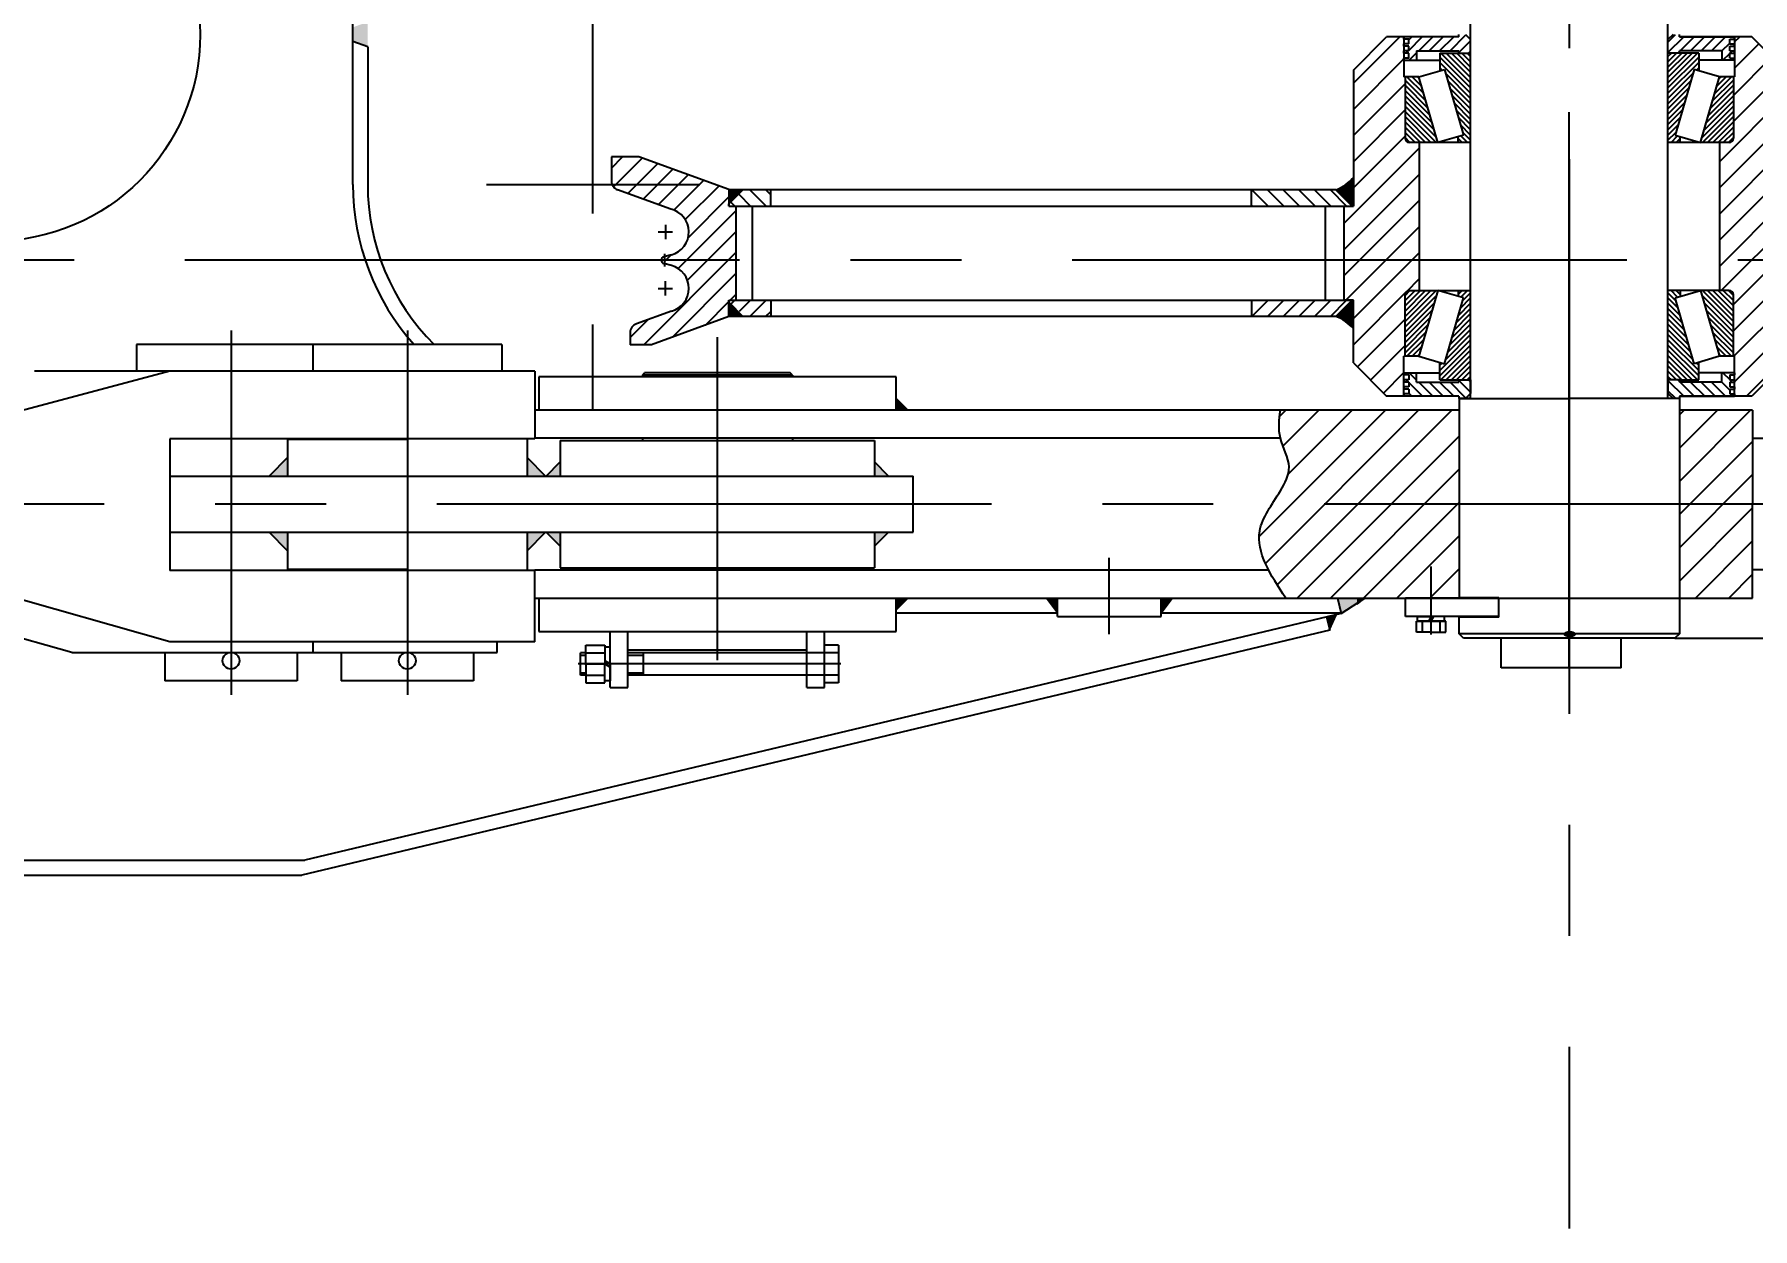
# Model space of a CAD drawing. Header units: millimetres. Extents: x -44903 to -2851, y -697 to 17820.
# Drawn here: x -25141 to -22817, y 5711 to 7325 of the extents above; entities that cross this region are included whole.
import ezdxf
from ezdxf.enums import TextEntityAlignment as Align

# ---------------------------------------------------------------- set-up
doc = ezdxf.new("R2010")
doc.units = ezdxf.units.MM
doc.header["$LTSCALE"] = 600
doc.linetypes.add('G', pattern=[2, 1.25, -0.25, 0.25, -0.25])
doc.linetypes.add('K', pattern=[2.5, 1.25, -0.25, 0.25, -0.25, 0.25, -0.25])
for name, color, linetype in [('01', 7, 'Continuous'), ('02', 1, 'Continuous'), ('05', 142, 'G'), ('07', 6, 'K'), ('08', 1, 'Continuous')]:
    doc.layers.add(name, color=color, linetype=linetype)
doc.styles.get("Standard").update_dxf_attribs({"font": 'isocp', "width": 0.707, "bigfont": 'intecad.shx'})
doc.dimstyles.new('INTE', dxfattribs={"dimscale": 60, "dimtxt": 3.5, "dimasz": 3, "dimexe": 3, "dimexo": 0, "dimgap": 1, "dimtad": 1, "dimdec": 3, "dimdsep": 46, "dimtxsty": 'Standard', "dimcen": 0, "dimclrd": 1, "dimclre": 1, "dimclrt": 3, "dimaunit": 1, "dimadec": 0, "dimazin": 0, "dimtfac": 1, "dimtdec": 3, "dimtmove": 0, "dimatfit": 0, "dimfxl": 1, "dimarcsym": 0})
pattern_1 = [(225, (-20377.1027, 11507.7194), (-0.70710678, 0.70710678), []), (135, (-20377.1027, 11507.7194), (0.70710678, 0.70710678), [])]

# ---------------------------------------------------------------- blocks, each defined once
blk = doc.blocks.new('*D92')
at = {"layer": '08', "color": 1, "lineweight": -2}
for p, q in [((-40743.2, 6807.1), (-40743.2, 11299.3)), ((-23065.2, 8334.9), (-23065.2, 11299.3)), ((-40563.2, 11119.3), (-23245.2, 11119.3))]:
    blk.add_line(p, q, dxfattribs=at)
at = {"layer": '08', "color": 1}
for points in [[(-40563.2, 11149.3), (-40563.2, 11089.3), (-40743.2, 11119.3)], [(-23245.2, 11149.3), (-23245.2, 11089.3), (-23065.2, 11119.3)]]:
    blk.add_solid(points, dxfattribs=at)
at = {"layer": 'DEFPOINTS', "color": 0}
for p in [(-23065.2, 11119.3), (-23065.2, 8334.9), (-40743.2, 6807.1)]:
    blk.add_point(p, dxfattribs=at)
at = {"layer": '08', "color": 3, "insert": (-32007.2, 11284.3), "char_height": 210, "attachment_point": 5}
blk.add_mtext('17678%%P0.5', dxfattribs=at)
blk = doc.blocks.new('*U110')
at = {"layer": '01'}
for p, q in [((-22.8, 7.5), (-22.8, 0)), ((0, 7.5), (-22.8, 7.5)), ((-22.8, 0), (0, 0)), ((0, 0), (-4.3, 7.5)), ((0, 7.5), (4.3, 0)), ((0, 7.5), (22.8, 7.5)), ((22.8, 0), (0, 0)), ((22.8, 7.5), (22.8, 0))]:
    blk.add_line(p, q, dxfattribs=at)
at = {"layer": '05'}
blk.add_line((0, 9.6), (0, -2.1), dxfattribs=at)
blk = doc.blocks.new('*U111')
at = {"layer": '01'}
for p, q in [((-25.6, 0), (-25.6, 25.4)), ((-25.6, 25.4), (0, 25.4)), ((0, 25.4), (0, 0)), ((-25.6, 15), (0, 15)), ((0, -25.4), (0, 0)), ((-25.6, 0), (-25.6, -25.4)), ((-25.6, -15), (0, -15)), ((-25.6, -25.4), (0, -25.4))]:
    blk.add_line(p, q, dxfattribs=at)
at = {"layer": '05'}
blk.add_line((-26.7, 0), (1.1, 0), dxfattribs=at)
blk = doc.blocks.new('*D130')
at = {"layer": '08', "color": 1, "lineweight": -2}
for p, q in [((-22941.2, 8207.6), (-20403.3, 8207.6)), ((-20583.3, 6688.6), (-20583.3, 8027.6)), ((-22922.2, 6508.6), (-20403.3, 6508.6))]:
    blk.add_line(p, q, dxfattribs=at)
at = {"layer": '08', "color": 1}
for points in [[(-20613.3, 8027.6), (-20553.3, 8027.6), (-20583.3, 8207.6)], [(-20613.3, 6688.6), (-20553.3, 6688.6), (-20583.3, 6508.6)]]:
    blk.add_solid(points, dxfattribs=at)
at = {"layer": 'DEFPOINTS', "color": 0}
for p in [(-22941.2, 8207.6), (-20583.3, 8207.6), (-22922.2, 6508.6)]:
    blk.add_point(p, dxfattribs=at)
at = {"layer": '08', "color": 3, "insert": (-20748.3, 7358.1), "char_height": 210, "attachment_point": 5, "rotation": 90}
blk.add_mtext('1699', dxfattribs=at)
blk = doc.blocks.new('*U121')
at = {"layer": '01'}
for p, q in [((-18.3, 6), (-18.3, 0)), ((0, 6), (-18.3, 6)), ((-18.3, 0), (0, 0)), ((0, 0), (-3.5, 6)), ((0, 6), (3.5, 0)), ((0, 6), (18.3, 6)), ((18.3, 0), (0, 0)), ((18.3, 6), (18.3, 0))]:
    blk.add_line(p, q, dxfattribs=at)
at = {"layer": '05'}
blk.add_line((0, 8.1), (0, -2.1), dxfattribs=at)

msp = doc.modelspace()

# ---------------------------------------------------------------- hatches: boundary and pattern name
at = {"layer": '01'}
h = msp.add_hatch(color=256, dxfattribs=at)
h.paths.add_polyline_path([(-24690.2222, 7341.7999), (-24710.2044, 7334.5269), (-24710.2044, 7324.969), (-24690.2222, 7324.969)])
h.paths.add_polyline_path([(-24690.2222, 7324.969), (-24710.2044, 7324.969), (-24710.2044, 7315.4111), (-24690.2222, 7308.1381)])
for points in [[(-23975.7044, 6832.969), (-23975.7044, 6816.969), (-23959.7044, 6816.969)], [(-23959.7044, 6562.969), (-23975.7044, 6562.969), (-23975.7044, 6546.969)], [(-23757.2044, 6542.969), (-23772.1178, 6562.969), (-23757.2044, 6562.969)], [(-23617.2044, 6542.969), (-23602.2911, 6562.969), (-23617.2044, 6562.969)], [(-23341.5938, 6562.969), (-23378.8415, 6562.969), (-23373.8629, 6542.0534)], [(-23352.1306, 6554.562), (-23352.1306, 6562.969), (-23342.1978, 6562.969)], [(-23380.5219, 6540.4683), (-23393.3193, 6537.4221), (-23389.3048, 6520.5566)]]:
    msp.add_hatch(color=256, dxfattribs=at).paths.add_polyline_path(points)
at = {"layer": '02', "linetype": 'Continuous'}
h = msp.add_hatch(dxfattribs=at)
h.set_pattern_fill('_USER', color=1, scale=25, angle=135, style=0, pattern_type=0)
h.set_pattern_definition([(45, (-24807.363, 5631.947), (17.67767, -17.67767), [])])
h.paths.add_polyline_path([(-22862.2044, 7019.769), (-22862.2044, 7178.869), (-22848.8044, 7178.869, 0.414213562), (-22843.2044, 7184.469), (-22843.2044, 7267.769), (-22841.7044, 7267.769), (-22841.7044, 7321.769), (-22818.2044, 7321.769), (-22773.2044, 7276.769), (-22773.2044, 7092.769), (-22760.2044, 7092.769), (-22760.2044, 7019.769)])
h.paths.add_polyline_path([(-22760.2044, 7019.769), (-22760.2044, 6965.769), (-22773.2044, 6965.769), (-22773.2044, 6880.769), (-22818.2044, 6835.769), (-22841.7044, 6835.769), (-22841.7044, 6838.969), (-22841.7044, 6889.769), (-22843.2044, 6889.769), (-22843.2044, 6973.069, 0.414213562), (-22848.8044, 6978.669), (-22862.2044, 6978.669), (-22862.2044, 7019.769)])
h.paths.add_polyline_path([(-23268.2044, 7019.769), (-23268.2044, 6978.669), (-23281.6044, 6978.669, 0.414213562), (-23287.2044, 6973.069), (-23287.2044, 6889.769), (-23288.7044, 6889.769), (-23288.7044, 6835.769), (-23312.2044, 6835.769), (-23357.2044, 6880.769), (-23357.2044, 6965.769), (-23370.2044, 6965.769), (-23370.2044, 7019.769)])
h.paths.add_polyline_path([(-23370.2044, 7019.769), (-23370.2044, 7092.769), (-23357.2044, 7092.769), (-23357.2044, 7276.769), (-23312.2044, 7321.769), (-23288.7044, 7321.769), (-23288.7044, 7318.569), (-23288.7044, 7267.769), (-23287.2044, 7267.769), (-23287.2044, 7184.469, 0.414213562), (-23281.6044, 7178.869), (-23268.2044, 7178.869), (-23268.2044, 7019.769)])
h = msp.add_hatch(dxfattribs=at)
h.set_pattern_fill('_USER', color=1, scale=10, angle=135, style=0, pattern_type=0)
h.set_pattern_definition([(45, (-25818.798, 2999.118), (7.071068, -7.071068), [])])
h.paths.add_polyline_path([(-22915.9794, 7321.769), (-22915.9794, 7324.969), (-22924.7044, 7324.969), (-22931.7044, 7317.969), (-22931.7044, 7299.569), (-22915.9794, 7299.569), (-22915.9794, 7302.769), (-22858.8294, 7302.769), (-22858.8294, 7289.969), (-22841.7044, 7289.969), (-22841.7044, 7292.969), (-22848.1044, 7292.969), (-22848.1044, 7299.369), (-22841.7044, 7299.369), (-22841.7044, 7302.569), (-22848.1044, 7302.569), (-22848.1044, 7308.969), (-22841.7044, 7308.969), (-22841.7044, 7312.169), (-22848.1044, 7312.169), (-22848.1044, 7318.569), (-22841.7044, 7318.569), (-22841.7044, 7321.769)])
h.paths.add_polyline_path([(-23214.4294, 7302.769), (-23214.4294, 7299.569), (-23198.7044, 7299.569), (-23198.7044, 7317.969), (-23205.7044, 7324.969), (-23214.4294, 7324.969), (-23214.4294, 7321.769), (-23288.7044, 7321.769), (-23288.7044, 7318.569), (-23282.3044, 7318.569), (-23282.3044, 7312.169), (-23288.7044, 7312.169), (-23288.7044, 7308.969), (-23282.3044, 7308.969), (-23282.3044, 7302.569), (-23288.7044, 7302.569), (-23288.7044, 7299.369), (-23282.3044, 7299.369), (-23282.3044, 7292.969), (-23288.7044, 7292.969), (-23288.7044, 7289.969), (-23271.5794, 7289.969), (-23271.5794, 7302.769)])
h = msp.add_hatch(dxfattribs=at)
h.set_pattern_fill('_USER', color=1, scale=5, angle=135, style=0, pattern_type=0)
h.set_pattern_definition([(135, (-20311.6105, 2046.1143), (-3.535534, -3.535534), [])])
h.paths.add_polyline_path([(-23268.4936, 7267.769), (-23287.2044, 7267.769), (-23287.2044, 7184.469, 0.414213562), (-23281.6044, 7178.869), (-23242.903, 7178.869)])
h.paths.add_polyline_path([(-23208.3725, 7188.8089), (-23215.3404, 7186.8031), (-23215.3404, 7178.869), (-23198.7044, 7178.869), (-23198.7044, 7299.569), (-23214.4294, 7299.569), (-23240.2557, 7299.569), (-23240.2557, 7275.8975), (-23233.9631, 7277.7089)])
h = msp.add_hatch(dxfattribs=at)
h.set_pattern_fill('_USER', color=1, scale=5, angle=135, style=0, pattern_type=0)
h.set_pattern_definition([(45, (-25818.7983, 2046.1143), (3.535534, -3.535534), [])])
h.paths.add_polyline_path([(-22861.9152, 7267.769), (-22843.2044, 7267.769), (-22843.2044, 7184.469, -0.414213562), (-22848.8044, 7178.869), (-22887.5058, 7178.869)])
h.paths.add_polyline_path([(-22922.0363, 7188.8089), (-22915.0685, 7186.8031), (-22915.0685, 7178.869), (-22931.7044, 7178.869), (-22931.7044, 7299.569), (-22915.9794, 7299.569), (-22890.1531, 7299.569), (-22890.1531, 7275.8975), (-22896.4457, 7277.7089)])
h = msp.add_hatch(dxfattribs=at)
h.set_pattern_fill('_USER', color=1, scale=20, angle=405, style=0, pattern_type=0)
h.set_pattern_definition([(225, (-25753.306, 12879.28), (14.142136, -14.142136), [])])
h.paths.add_polyline_path([(-21938.2044, 7019.769), (-21938.2044, 6965.769), (-21928.7044, 6965.769), (-21928.7044, 6943.5697), (-21824.0235, 6905.469), (-21795.2044, 6905.469), (-21795.2044, 6921.7633, 0.315298789), (-21803.5608, 6933.6974), (-21850.9252, 6950.9366, -0.768098938), (-21850.9849, 7012.3854), (-21841.9748, 7014.7997), (-21841.9748, 7019.769)])
h.paths.add_polyline_path([(-21928.7044, 7092.769), (-21938.2044, 7092.769), (-21938.2044, 7019.769), (-21841.9748, 7019.769), (-21841.9748, 7024.7383), (-21850.9849, 7027.1526, -0.780091631), (-21849.9998, 7088.8326), (-21778.1608, 7114.9799, 0.315298789), (-21769.8044, 7126.914), (-21769.8044, 7159.469), (-21806.7164, 7159.469), (-21928.7044, 7115.069)])
h.paths.add_polyline_path([(-24201.7044, 7092.769), (-24201.7044, 7115.069), (-24323.6924, 7159.469), (-24360.6044, 7159.469), (-24360.6044, 7126.914, 0.315298789), (-24352.2481, 7114.9799), (-24280.4091, 7088.8326, -0.780091631), (-24279.424, 7027.1526), (-24288.434, 7024.7383), (-24288.434, 7019.769), (-24192.2044, 7019.769), (-24192.2044, 7092.769)])
h.paths.add_polyline_path([(-24288.434, 7019.769), (-24288.434, 7014.7997), (-24279.424, 7012.3854, -0.768098938), (-24279.4837, 6950.9366), (-24326.8481, 6933.6974, 0.315298789), (-24335.2044, 6921.7633), (-24335.2044, 6905.469), (-24306.3853, 6905.469), (-24201.7044, 6943.5697), (-24201.7044, 6965.769), (-24192.2044, 6965.769), (-24192.2044, 7019.769)])
h = msp.add_hatch(dxfattribs=at)
h.set_pattern_fill('_USER', color=1, angle=135, style=0, double=1, pattern_type=0)
h.set_pattern_definition(pattern_1)
h.paths.add_polyline_path([(-24201.7044, 7095.769), (-24201.7044, 7114.769), (-24182.7044, 7114.769)])
h = msp.add_hatch(dxfattribs=at)
h.set_pattern_fill('_USER', color=1, scale=15, angle=405, style=0, pattern_type=0)
h.set_pattern_definition([(135, (-25818.798, 1972.138), (10.6066, 10.6066), [])])
h.paths.add_polyline_path([(-23380.6832, 7114.769), (-23358.6832, 7092.769), (-23370.2044, 7092.769), (-23494.9044, 7092.769), (-23494.9044, 7114.769)])
h.paths.add_polyline_path([(-24199.7044, 7092.769), (-24199.7044, 7095.769), (-24180.7044, 7114.769), (-24145.2044, 7114.769), (-24145.2044, 7092.769)])
at = {"layer": '02'}
h = msp.add_hatch(dxfattribs=at)
h.set_pattern_fill('_USER', color=256, angle=135, style=0, double=1, pattern_type=0)
h.set_pattern_definition(pattern_1)
h.paths.add_polyline_path([(-23380.6832, 7114.769, 0.116720183), (-23357.2044, 7131.2419), (-23357.2044, 7092.769), (-23358.6832, 7092.769)])
at = {"layer": '02', "linetype": 'Continuous'}
h = msp.add_hatch(dxfattribs=at)
h.set_pattern_fill('_USER', color=1, scale=5, angle=135, style=0, pattern_type=0)
h.set_pattern_definition([(225, (-20311.6105, 12111.4237), (-3.535534, 3.535534), [])])
h.paths.add_polyline_path([(-23268.4936, 6889.769), (-23287.2044, 6889.769), (-23287.2044, 6973.069, -0.414213562), (-23281.6044, 6978.669), (-23242.903, 6978.669)])
h.paths.add_polyline_path([(-23208.3725, 6968.7291), (-23215.3404, 6970.7349), (-23215.3404, 6978.669), (-23198.7044, 6978.669), (-23198.7044, 6857.969), (-23214.4294, 6857.969), (-23240.2557, 6857.969), (-23240.2557, 6881.6405), (-23233.9631, 6879.8291)])
h = msp.add_hatch(dxfattribs=at)
h.set_pattern_fill('_USER', color=1, scale=5, angle=135, style=0, pattern_type=0)
h.set_pattern_definition([(315, (-25818.7983, 12111.4237), (3.535534, 3.535534), [])])
h.paths.add_polyline_path([(-22861.9152, 6889.769), (-22843.2044, 6889.769), (-22843.2044, 6973.069, 0.414213562), (-22848.8044, 6978.669), (-22887.5058, 6978.669)])
h.paths.add_polyline_path([(-22922.0363, 6968.7291), (-22915.0685, 6970.7349), (-22915.0685, 6978.669), (-22931.7044, 6978.669), (-22931.7044, 6857.969), (-22915.9794, 6857.969), (-22890.1531, 6857.969), (-22890.1531, 6881.6405), (-22896.4457, 6879.8291)])
h = msp.add_hatch(dxfattribs=at)
h.set_pattern_fill('_USER', color=1, angle=135, style=0, double=1, pattern_type=0)
h.set_pattern_definition([(135, (-20377.1027, 2550.8186), (-0.70710678, -0.70710678), []), (225, (-20377.1027, 2550.8186), (0.70710678, -0.70710678), [])])
h.paths.add_polyline_path([(-24201.7044, 6962.769), (-24201.7044, 6943.769), (-24182.7044, 6943.769)])
h = msp.add_hatch(dxfattribs=at)
h.set_pattern_fill('_USER', color=1, scale=15, angle=405, style=0, pattern_type=0)
h.set_pattern_definition([(225, (-25818.798, 12086.4), (10.6066, -10.6066), [])])
h.paths.add_polyline_path([(-23380.6832, 6943.769), (-23358.6832, 6965.769), (-23370.2044, 6965.769), (-23494.9044, 6965.769), (-23494.9044, 6943.769)])
h.paths.add_polyline_path([(-24199.7044, 6965.769), (-24199.7044, 6962.769), (-24180.7044, 6943.769), (-24145.2044, 6943.769), (-24145.2044, 6965.769)])
at = {"layer": '02'}
h = msp.add_hatch(dxfattribs=at)
h.set_pattern_fill('_USER', color=256, angle=135, style=0, double=1, pattern_type=0)
h.set_pattern_definition([(135, (-20377.1027, 2550.8186), (-0.70710678, -0.70710678), []), (225, (-20377.1027, 2550.8186), (0.70710678, -0.70710678), [])])
h.paths.add_polyline_path([(-23380.6832, 6943.769, -0.116720183), (-23357.2044, 6927.2961), (-23357.2044, 6965.769), (-23358.6832, 6965.769)])
at = {"layer": '02', "linetype": 'Continuous'}
h = msp.add_hatch(dxfattribs=at)
h.set_pattern_fill('_USER', color=1, scale=10, angle=135, style=0, pattern_type=0)
h.set_pattern_definition([(315, (-25818.798, 11158.42), (7.071068, 7.071068), [])])
h.paths.add_polyline_path([(-22841.7044, 6835.769), (-22841.7044, 6838.969), (-22848.1044, 6838.969), (-22848.1044, 6845.369), (-22841.7044, 6845.369), (-22841.7044, 6848.569), (-22848.1044, 6848.569), (-22848.1044, 6854.969), (-22841.7044, 6854.969), (-22841.7044, 6858.169), (-22848.1044, 6858.169), (-22848.1044, 6864.569), (-22841.7044, 6864.569), (-22841.7044, 6867.569), (-22858.8294, 6867.569), (-22858.8294, 6854.769), (-22915.9794, 6854.769), (-22915.9794, 6857.969), (-22931.7044, 6857.969), (-22931.7044, 6839.569), (-22924.7044, 6832.569), (-22915.9794, 6832.569), (-22915.9794, 6835.769)])
h.paths.add_polyline_path([(-23271.5794, 6854.769), (-23271.5794, 6867.569), (-23288.7044, 6867.569), (-23288.7044, 6864.569), (-23282.3044, 6864.569), (-23282.3044, 6858.169), (-23288.7044, 6858.169), (-23288.7044, 6854.969), (-23282.3044, 6854.969), (-23282.3044, 6848.569), (-23288.7044, 6848.569), (-23288.7044, 6845.369), (-23282.3044, 6845.369), (-23282.3044, 6838.969), (-23288.7044, 6838.969), (-23288.7044, 6835.769), (-23214.4294, 6835.769), (-23214.4294, 6832.569), (-23205.7044, 6832.569), (-23198.7044, 6839.569), (-23198.7044, 6857.969), (-23214.4294, 6857.969), (-23214.4294, 6854.769)])
at = {"layer": '02'}
h = msp.add_hatch(dxfattribs=at)
h.set_pattern_fill('LINE', color=256, scale=10, angle=45, style=0)
h.set_pattern_definition([(45, (-44903.38, 0), (-22.45064, 22.45064), [])])
edge = h.paths.add_edge_path()
edge.add_spline(control_points=[(-23455.9189, 6816.969), (-23457.4184, 6804.1666), (-23460.5171, 6777.7089), (-23437.3635, 6742.1895), (-23452.8791, 6712.1034), (-23463.4637, 6695.8682), (-23467.1563, 6689.969)], knot_values=[138.369558878, 138.369558878, 138.369558878, 138.369558878, 176.369558878, 216.900830629, 251.216503961, 271.134982534, 271.134982534, 271.134982534, 271.134982534], degree=3, periodic=0)
edge.add_line((-23467.1563, 6689.969), (-23214.2044, 6689.969))
edge.add_line((-23214.2044, 6689.969), (-23214.2044, 6816.969))
edge.add_line((-23214.2044, 6816.969), (-23455.9189, 6816.969))
edge = h.paths.add_edge_path()
edge.add_spline(control_points=[(-23467.1563, 6689.969), (-23474.7675, 6677.8093), (-23497.6295, 6637.7364), (-23468.8356, 6593.8404), (-23448.5853, 6562.969)], knot_values=[0, 0, 0, 0, 41.05642048, 138.369558878, 138.369558878, 138.369558878, 138.369558878], degree=3, periodic=0)
edge.add_line((-23448.5853, 6562.969), (-23214.2044, 6562.969))
edge.add_line((-23214.2044, 6562.969), (-23214.2044, 6689.969))
edge.add_line((-23214.2044, 6689.969), (-23467.1563, 6689.969))
h.paths.add_polyline_path([(-22916.2044, 6562.969), (-22817.2044, 6562.969), (-22817.2044, 6689.969), (-22916.2044, 6689.969)])
h.paths.add_polyline_path([(-22916.2044, 6689.969), (-22817.2044, 6689.969), (-22817.2044, 6816.969), (-22916.2044, 6816.969)])
h = msp.add_hatch(color=256, dxfattribs=at)
h.paths.add_polyline_path([(-24429.7044, 6746.969), (-24429.7044, 6727.969), (-24448.7044, 6727.969)])
h.paths.add_polyline_path([(-24429.7044, 6651.969), (-24429.7044, 6632.969), (-24448.7044, 6651.969)])
h = msp.add_hatch(color=256, dxfattribs=at)
h.paths.add_polyline_path([(-23985.7044, 6651.969), (-24004.7044, 6632.969), (-24004.7044, 6651.969)])
h.paths.add_polyline_path([(-23985.7044, 6727.969), (-24004.7044, 6727.969), (-24004.7044, 6746.969)])
at = {"layer": '07'}
h = msp.add_hatch(color=256, dxfattribs=at)
h.paths.add_polyline_path([(-24798.5567, 6626.969), (-24823.5567, 6651.969), (-24798.5567, 6651.969)])
h.paths.add_polyline_path([(-24798.5567, 6727.969), (-24823.5567, 6727.969), (-24798.5567, 6752.969)])
h = msp.add_hatch(color=256, dxfattribs=at)
h.paths.add_polyline_path([(-24474.5567, 6626.969), (-24449.5567, 6651.969), (-24474.5567, 6651.969)])
h.paths.add_polyline_path([(-24474.5567, 6727.969), (-24449.5567, 6727.969), (-24474.5567, 6752.969)])

# ---------------------------------------------------------------- linework, layer by layer
for p, q in [((-23357.2044, 7276.769), (-23357.2044, 7092.769)), ((-24360.6044, 7159.469), (-24360.6044, 7126.914)), ((-24201.7044, 7115.069), (-24323.6924, 7159.469)), ((-24201.7044, 7115.069), (-24201.7044, 7092.769)), ((-24201.7044, 7095.769), (-24182.7044, 7114.769)), ((-24180.7044, 7114.769), (-24201.7044, 7114.769)), ((-23380.6832, 7114.769), (-24180.7044, 7114.769)), ((-24145.2044, 7092.769), (-24145.2044, 7114.769)), ((-23494.9044, 7092.769), (-23494.9044, 7114.769)), ((-23358.6832, 7092.769), (-23380.6832, 7114.769)), ((-24201.7044, 7092.769), (-24201.7044, 7095.769)), ((-24201.7044, 7092.769), (-23357.2044, 7092.769)), ((-24192.2044, 7092.769), (-24192.2044, 6965.769)), ((-24170.2044, 7092.769), (-24170.2044, 6965.769)), ((-23395.2044, 7092.769), (-23395.2044, 6965.769)), ((-23370.2044, 7092.769), (-23370.2044, 6965.769)), ((-24201.7044, 6965.769), (-23357.2044, 6965.769)), ((-24201.7044, 6965.769), (-24201.7044, 6962.769)), ((-24201.7044, 6943.5697), (-24201.7044, 6965.769)), ((-24201.7044, 6962.769), (-24182.7044, 6943.769)), ((-24145.2044, 6965.769), (-24145.2044, 6943.769)), ((-23494.9044, 6965.769), (-23494.9044, 6943.769)), ((-23358.6832, 6965.769), (-23380.6832, 6943.769)), ((-23358.7194, 6965.7327), (-23380.6832, 6943.769)), ((-23370.2044, 6965.769), (-23357.2044, 6965.769)), ((-23357.2044, 6965.769), (-23370.2044, 6965.769)), ((-23357.2044, 6880.769), (-23357.2044, 6965.769)), ((-24201.7044, 6943.5697), (-24306.3853, 6905.469)), ((-24180.7044, 6943.769), (-24201.7044, 6943.769)), ((-23380.6832, 6943.769), (-24180.7044, 6943.769)), ((-24115.7044, 6864.469), (-24115.7044, 6861.969)), ((-24798.5567, 6778.1567), (-24798.5567, 6727.969)), ((-24798.5567, 6777.969), (-24636.5567, 6777.969)), ((-24474.5567, 6778.1567), (-24474.5567, 6727.969)), ((-24429.7044, 6775.969), (-24429.7044, 6727.969)), ((-24429.7044, 6775.969), (-24004.7044, 6775.969)), ((-24115.7044, 6778.969), (-24115.7044, 6775.969)), ((-24004.7044, 6775.969), (-24004.7044, 6727.969)), ((-24798.5567, 6752.969), (-24823.5567, 6727.969)), ((-24474.5567, 6752.969), (-24449.5567, 6727.969)), ((-24448.7044, 6727.969), (-24429.7044, 6746.969)), ((-23985.7044, 6727.969), (-24004.7044, 6746.969)), ((-24957.5986, 6727.969), (-23952.509, 6727.969)), ((-23952.509, 6651.969), (-23952.509, 6727.969)), ((-24957.5986, 6651.969), (-23952.509, 6651.969)), ((-24798.5567, 6626.969), (-24823.5567, 6651.969)), ((-24798.5567, 6651.969), (-24798.5567, 6600.1567)), ((-24474.5567, 6651.969), (-24474.5567, 6600.1567)), ((-24474.5567, 6626.969), (-24449.5567, 6651.969)), ((-24448.7044, 6651.969), (-24429.7044, 6632.969)), ((-24429.7044, 6651.969), (-24429.7044, 6603.969)), ((-24004.7044, 6651.969), (-24004.7044, 6603.969)), ((-23985.7044, 6651.969), (-24004.7044, 6632.969)), ((-24798.5567, 6601.969), (-24636.5567, 6601.969)), ((-24429.7044, 6603.969), (-24004.7044, 6603.969)), ((-24115.7044, 6603.969), (-24115.7044, 6600.969)), ((-24362.2044, 6441.969), (-24362.2044, 6517.969)), ((-24338.2044, 6441.969), (-24338.2044, 6517.969)), ((-24096.2044, 6441.969), (-24096.2044, 6517.969)), ((-24096.2044, 6517.969), (-24072.2044, 6517.969)), ((-24072.2044, 6441.969), (-24072.2044, 6517.969)), ((-24362.2044, 6441.969), (-24338.2044, 6441.969)), ((-24096.2044, 6441.969), (-24072.2044, 6441.969))]:
    msp.add_line(p, q)
for centre, start, end in [((-24287.6544, 7057.869), 285, 76.8299796), ((-24287.6544, 6981.669), 284.8886876, 75)]:
    msp.add_arc(centre, 31.8, start, end)
at = {"layer": '01'}
for p, q in [((-23198.7044, 6832.569), (-23198.7044, 8118.869)), ((-22931.7044, 6832.569), (-22931.7044, 8118.869)), ((-24710.2044, 7121.969), (-24710.2044, 7527.969)), ((-23357.2044, 7276.769), (-23312.2044, 7321.769)), ((-23214.4294, 7321.769), (-23312.2044, 7321.769)), ((-23214.4294, 7321.769), (-23288.7044, 7321.769)), ((-23288.7044, 7318.569), (-23288.7044, 7321.769)), ((-23288.7044, 7321.769), (-23288.7044, 7267.769)), ((-23214.4294, 7321.769), (-23214.4294, 7324.969)), ((-23205.7044, 7324.969), (-23198.7044, 7317.969)), ((-22924.7044, 7324.969), (-22931.7044, 7317.969)), ((-22915.9794, 7321.769), (-22915.9794, 7324.969)), ((-22915.9794, 7321.769), (-22841.7044, 7321.769)), ((-22818.2044, 7321.769), (-22915.9794, 7321.769)), ((-22841.7044, 7318.569), (-22841.7044, 7321.769)), ((-22841.7044, 7321.769), (-22841.7044, 7267.769)), ((-22773.2044, 7276.769), (-22818.2044, 7321.769)), ((-24690.2222, 7308.1381), (-24710.2044, 7315.4111)), ((-23282.3044, 7318.569), (-23288.7044, 7318.569)), ((-23282.3044, 7312.169), (-23288.7044, 7312.169)), ((-23288.7044, 7308.969), (-23288.7044, 7312.169)), ((-23282.3044, 7308.969), (-23288.7044, 7308.969)), ((-23282.3044, 7302.569), (-23288.7044, 7302.569)), ((-23288.7044, 7299.369), (-23288.7044, 7302.569)), ((-23282.3044, 7299.369), (-23288.7044, 7299.369)), ((-23282.3044, 7312.169), (-23282.3044, 7318.569)), ((-23282.3044, 7302.569), (-23282.3044, 7308.969)), ((-23282.3044, 7292.969), (-23282.3044, 7299.369)), ((-23271.5794, 7302.769), (-23214.4294, 7302.769)), ((-23271.5794, 7302.769), (-23271.5794, 7289.969)), ((-23240.2557, 7299.569), (-23240.2557, 7275.8975)), ((-23240.2557, 7299.569), (-23198.7044, 7299.569)), ((-23214.4294, 7299.569), (-23214.4294, 7302.769)), ((-23198.7044, 7299.569), (-23198.7044, 7317.969)), ((-22931.7044, 7299.569), (-22931.7044, 7317.969)), ((-22890.1531, 7299.569), (-22931.7044, 7299.569)), ((-22858.8294, 7302.769), (-22915.9794, 7302.769)), ((-22915.9794, 7299.569), (-22915.9794, 7302.769)), ((-22890.1531, 7299.569), (-22890.1531, 7275.8975)), ((-22858.8294, 7302.769), (-22858.8294, 7289.969)), ((-22848.1044, 7318.569), (-22841.7044, 7318.569)), ((-22848.1044, 7312.169), (-22848.1044, 7318.569)), ((-22848.1044, 7312.169), (-22841.7044, 7312.169)), ((-22848.1044, 7308.969), (-22841.7044, 7308.969)), ((-22848.1044, 7302.569), (-22848.1044, 7308.969)), ((-22848.1044, 7302.569), (-22841.7044, 7302.569)), ((-22848.1044, 7299.369), (-22841.7044, 7299.369)), ((-22848.1044, 7292.969), (-22848.1044, 7299.369)), ((-22841.7044, 7308.969), (-22841.7044, 7312.169)), ((-22841.7044, 7299.369), (-22841.7044, 7302.569)), ((-23282.3044, 7292.969), (-23288.7044, 7292.969)), ((-23288.7044, 7289.969), (-23288.7044, 7292.969)), ((-23288.7044, 7289.969), (-23240.2557, 7289.969)), ((-23268.4936, 7267.769), (-23233.9631, 7277.7089)), ((-23233.9631, 7277.7089), (-23208.3725, 7188.8089)), ((-22896.4457, 7277.7089), (-22922.0363, 7188.8089)), ((-22861.9152, 7267.769), (-22896.4457, 7277.7089)), ((-22841.7044, 7289.969), (-22890.1531, 7289.969)), ((-22848.1044, 7292.969), (-22841.7044, 7292.969)), ((-22841.7044, 7289.969), (-22841.7044, 7292.969)), ((-23268.4936, 7267.769), (-23288.7044, 7267.769)), ((-23287.2044, 7267.769), (-23287.2044, 7184.469)), ((-23242.903, 7178.869), (-23268.4936, 7267.769)), ((-22887.5058, 7178.869), (-22861.9152, 7267.769)), ((-22841.7044, 7267.769), (-22861.9152, 7267.769)), ((-22843.2044, 7267.769), (-22843.2044, 7184.469)), ((-23208.3725, 7188.8089), (-23242.903, 7178.869)), ((-23215.3404, 7178.869), (-23215.3404, 7186.8031)), ((-22922.0363, 7188.8089), (-22887.5058, 7178.869)), ((-22915.0685, 7178.869), (-22915.0685, 7186.8031)), ((-23198.7044, 7178.869), (-23281.6044, 7178.869)), ((-22848.8044, 7178.869), (-22931.7044, 7178.869)), ((-24280.4091, 7088.8326), (-24352.2481, 7114.9799)), ((-24279.424, 7027.1526), (-24289.6764, 7024.4054)), ((-24279.424, 7012.3854), (-24289.6764, 7015.1326)), ((-23287.2044, 6889.769), (-23287.2044, 6973.069)), ((-23242.903, 6978.669), (-23268.4936, 6889.769)), ((-23208.3725, 6968.7291), (-23242.903, 6978.669)), ((-23215.3404, 6978.669), (-23215.3404, 6970.7349)), ((-22922.0363, 6968.7291), (-22887.5058, 6978.669)), ((-22915.0685, 6978.669), (-22915.0685, 6970.7349)), ((-22887.5058, 6978.669), (-22861.9152, 6889.769)), ((-22843.2044, 6889.769), (-22843.2044, 6973.069)), ((-23233.9631, 6879.8291), (-23208.3725, 6968.7291)), ((-22896.4457, 6879.8291), (-22922.0363, 6968.7291)), ((-23357.2044, 6880.769), (-23312.2044, 6835.769)), ((-23268.4936, 6889.769), (-23288.7044, 6889.769)), ((-23288.7044, 6835.769), (-23288.7044, 6889.769)), ((-23268.4936, 6889.769), (-23233.9631, 6879.8291)), ((-23240.2557, 6857.969), (-23240.2557, 6881.6405)), ((-22861.9152, 6889.769), (-22896.4457, 6879.8291)), ((-22890.1531, 6857.969), (-22890.1531, 6881.6405)), ((-22841.7044, 6889.769), (-22861.9152, 6889.769)), ((-22841.7044, 6835.769), (-22841.7044, 6889.769)), ((-22773.2044, 6880.769), (-22818.2044, 6835.769)), ((-23975.7044, 6861.969), (-24458.7044, 6861.969)), ((-24458.7044, 6861.969), (-24458.7044, 6816.969)), ((-24318.7044, 6864.469), (-24315.7044, 6867.469)), ((-24115.7044, 6864.469), (-24318.7044, 6864.469)), ((-24118.7044, 6867.469), (-24315.7044, 6867.469)), ((-24115.7044, 6864.469), (-24118.7044, 6867.469)), ((-23975.7044, 6816.969), (-23975.7044, 6861.969)), ((-23288.7044, 6867.569), (-23240.2557, 6867.569)), ((-23288.7044, 6867.569), (-23288.7044, 6864.569)), ((-23282.3044, 6864.569), (-23288.7044, 6864.569)), ((-23288.7044, 6858.169), (-23288.7044, 6854.969)), ((-23282.3044, 6858.169), (-23288.7044, 6858.169)), ((-23282.3044, 6864.569), (-23282.3044, 6858.169)), ((-23271.5794, 6854.769), (-23271.5794, 6867.569)), ((-23240.2557, 6857.969), (-23198.7044, 6857.969)), ((-23214.4294, 6857.969), (-23214.4294, 6854.769)), ((-23198.7044, 6857.969), (-23198.7044, 6839.569)), ((-22931.7044, 6857.969), (-22931.7044, 6839.569)), ((-22915.9794, 6857.969), (-22931.7044, 6857.969)), ((-22915.9794, 6857.969), (-22890.1531, 6857.969)), ((-22915.9794, 6857.969), (-22915.9794, 6854.769)), ((-22841.7044, 6867.569), (-22890.1531, 6867.569)), ((-22858.8294, 6854.769), (-22858.8294, 6867.569)), ((-22848.1044, 6864.569), (-22841.7044, 6864.569)), ((-22848.1044, 6864.569), (-22848.1044, 6858.169)), ((-22848.1044, 6858.169), (-22841.7044, 6858.169)), ((-22841.7044, 6867.569), (-22841.7044, 6864.569)), ((-22841.7044, 6858.169), (-22841.7044, 6854.969)), ((-23959.7044, 6816.969), (-23975.7044, 6832.969)), ((-23214.4294, 6835.769), (-23312.2044, 6835.769)), ((-23282.3044, 6854.969), (-23288.7044, 6854.969)), ((-23288.7044, 6848.569), (-23288.7044, 6845.369)), ((-23282.3044, 6848.569), (-23288.7044, 6848.569)), ((-23282.3044, 6845.369), (-23288.7044, 6845.369)), ((-23288.7044, 6838.969), (-23288.7044, 6835.769)), ((-23282.3044, 6838.969), (-23288.7044, 6838.969)), ((-23214.4294, 6835.769), (-23288.7044, 6835.769)), ((-23282.3044, 6854.969), (-23282.3044, 6848.569)), ((-23282.3044, 6845.369), (-23282.3044, 6838.969)), ((-23271.5794, 6854.769), (-23214.4294, 6854.769)), ((-23214.4294, 6835.769), (-23214.4294, 6832.569)), ((-23214.4294, 6832.569), (-23198.7044, 6832.569)), ((-23214.2044, 6832.569), (-23214.2044, 6562.969)), ((-23214.2044, 6832.569), (-23065.2044, 6832.569)), ((-23198.7044, 6832.569), (-23214.2044, 6832.569)), ((-23205.7044, 6832.569), (-23198.7044, 6839.569)), ((-22916.2044, 6832.569), (-23065.2044, 6832.569)), ((-22924.7044, 6832.569), (-22931.7044, 6839.569)), ((-22916.2044, 6832.569), (-22931.7044, 6832.569)), ((-22915.9794, 6832.569), (-22931.7044, 6832.569)), ((-22916.2044, 6832.569), (-22916.2044, 6514.569)), ((-22858.8294, 6854.769), (-22915.9794, 6854.769)), ((-22915.9794, 6835.769), (-22841.7044, 6835.769)), ((-22818.2044, 6835.769), (-22915.9794, 6835.769)), ((-22915.9794, 6835.769), (-22915.9794, 6832.569)), ((-22848.1044, 6854.969), (-22841.7044, 6854.969)), ((-22848.1044, 6854.969), (-22848.1044, 6848.569)), ((-22848.1044, 6848.569), (-22841.7044, 6848.569)), ((-22848.1044, 6845.369), (-22841.7044, 6845.369)), ((-22848.1044, 6845.369), (-22848.1044, 6838.969)), ((-22848.1044, 6838.969), (-22841.7044, 6838.969)), ((-22841.7044, 6848.569), (-22841.7044, 6845.369)), ((-22841.7044, 6838.969), (-22841.7044, 6835.769)), ((-23214.2044, 6816.969), (-24463.9963, 6816.969)), ((-23065.2044, 6816.969), (-23065.2044, 6562.969)), ((-22817.2044, 6816.969), (-22916.2044, 6816.969)), ((-22817.2044, 6816.969), (-22817.2044, 6689.969)), ((-23455.9189, 6778.969), (-24463.9963, 6778.969)), ((-22817.2044, 6562.969), (-22817.2044, 6689.969)), ((-24458.7044, 6562.969), (-24458.7044, 6517.969)), ((-23959.7044, 6562.969), (-23975.7044, 6546.969)), ((-23975.7044, 6517.969), (-23975.7044, 6562.969)), ((-23757.2044, 6542.969), (-23772.1178, 6562.969)), ((-23757.2044, 6537.969), (-23757.2044, 6562.969)), ((-23617.2044, 6537.969), (-23617.2044, 6562.969)), ((-23617.2044, 6542.969), (-23602.2911, 6562.969)), ((-23373.8629, 6542.0534), (-23341.5938, 6562.969)), ((-23352.1306, 6554.562), (-23342.1978, 6562.969)), ((-23160.5044, 6562.969), (-23286.8459, 6562.969)), ((-23160.5044, 6563.169), (-23214.2044, 6563.169)), ((-23757.2044, 6537.969), (-23617.2044, 6537.969)), ((-23389.3048, 6520.5566), (-23380.5219, 6540.4683)), ((-23160.5044, 6537.969), (-23286.8459, 6537.969)), ((-23271.8031, 6531.969), (-23252.0281, 6531.969)), ((-23271.8031, 6516.969), (-23271.8031, 6531.969)), ((-23264.0281, 6531.969), (-23264.0281, 6516.969)), ((-23232.2531, 6531.969), (-23252.0281, 6531.969)), ((-23240.0281, 6531.969), (-23240.0281, 6516.969)), ((-23232.2531, 6516.969), (-23232.2531, 6531.969)), ((-23160.5044, 6536.969), (-23214.2044, 6536.969)), ((-23389.0355, 6519.425), (-24779.4305, 6188.469)), ((-24338.2044, 6492.969), (-24338.2044, 6517.969)), ((-24096.2044, 6492.969), (-24096.2044, 6517.969)), ((-23252.0281, 6516.969), (-23271.8031, 6516.969)), ((-23252.0281, 6516.969), (-23232.2531, 6516.969)), ((-22916.2044, 6514.569), (-23214.2044, 6514.569)), ((-23208.2044, 6508.569), (-23214.2044, 6514.569)), ((-22922.2044, 6508.569), (-23208.2044, 6508.569)), ((-22916.2044, 6514.569), (-22922.2044, 6508.569)), ((-25090.2129, 6489.202), (-24515.2713, 6489.202)), ((-24764.3949, 6503.6202), (-24764.3949, 6489.202)), ((-24515.2713, 6489.202), (-24515.2713, 6503.6202)), ((-24402.2044, 6458.969), (-24402.2044, 6488.969)), ((-24395.3044, 6488.969), (-24402.2044, 6488.969)), ((-24053.5044, 6488.969), (-24338.2044, 6488.969)), ((-24317.2044, 6458.969), (-24317.2044, 6488.969)), ((-24072.2044, 6448.544), (-24072.2044, 6499.394)), ((-24053.5044, 6499.394), (-24072.2044, 6499.394)), ((-24053.5044, 6499.394), (-24053.5044, 6448.544)), ((-24395.3044, 6458.969), (-24402.2044, 6458.969)), ((-24053.5044, 6458.969), (-24338.2044, 6458.969)), ((-24053.5044, 6448.544), (-24072.2044, 6448.544))]:
    msp.add_line(p, q, dxfattribs=at)
at = {"layer": '01', "color": 7, "linetype": 'Continuous'}
for p, q in [((-24690.2222, 7308.1381), (-24690.2222, 7121.969)), ((-24323.6924, 7159.469), (-24360.6044, 7159.469)), ((-23268.2044, 7178.869), (-23268.2044, 6978.669)), ((-22862.2044, 7178.869), (-22862.2044, 6978.669)), ((-23281.6044, 6978.669), (-23198.7044, 6978.669)), ((-22848.8044, 6978.669), (-22931.7044, 6978.669)), ((-24279.4837, 6950.9366), (-24326.8481, 6933.6974)), ((-24508.6607, 6905.6208), (-25002.9442, 6905.6208)), ((-25002.9442, 6905.6208), (-25002.9442, 6869.6875)), ((-24764.4527, 6905.6208), (-24764.4527, 6869.6875)), ((-24508.6607, 6905.6208), (-24508.6607, 6869.6875)), ((-24335.2044, 6921.7633), (-24335.2044, 6905.469)), ((-24306.3853, 6905.469), (-24335.2044, 6905.469)), ((-24957.5986, 6869.6875), (-25380.4974, 6757.4186)), ((-24463.9963, 6869.6875), (-25140.9835, 6869.6875)), ((-24463.9963, 6869.6875), (-24463.9963, 6778.1567)), ((-24318.7044, 6864.469), (-24318.7044, 6861.969)), ((-24463.9963, 6778.1567), (-24957.5986, 6778.1567)), ((-24957.5986, 6778.1567), (-24957.5986, 6600.1567)), ((-24318.7044, 6778.969), (-24318.7044, 6775.969)), ((-22817.2044, 6778.969), (-22798.2044, 6778.969)), ((-25090.2129, 6489.202), (-25563.8822, 6623.7186)), ((-24957.5986, 6503.6202), (-25380.4974, 6623.7186)), ((-24463.9963, 6600.1567), (-24957.5986, 6600.1567)), ((-24463.9963, 6600.969), (-23471.815, 6600.969)), ((-24463.9963, 6503.6202), (-24463.9963, 6600.969)), ((-24318.7044, 6603.969), (-24318.7044, 6600.969)), ((-22798.2044, 6600.969), (-22817.2044, 6600.969)), ((-24463.9963, 6562.969), (-22817.2044, 6562.969)), ((-23378.8415, 6562.969), (-23373.8629, 6542.0534)), ((-23286.8459, 6537.969), (-23286.8459, 6562.969)), ((-23160.5044, 6536.969), (-23160.5044, 6563.169)), ((-23373.8629, 6542.0534), (-24775.2938, 6208.469)), ((-23975.7044, 6542.969), (-23757.2044, 6542.969)), ((-23617.2044, 6542.969), (-23372.4502, 6542.969)), ((-23393.3193, 6537.4221), (-23389.0355, 6519.425)), ((-23214.2044, 6514.569), (-23214.2044, 6537.969)), ((-24458.7044, 6517.969), (-23975.7044, 6517.969)), ((-23157.3724, 6468.569), (-23157.3724, 6508.569)), ((-22995.2044, 6468.569), (-22995.2044, 6508.569)), ((-24964.5482, 6489.202), (-24964.5482, 6450.9033)), ((-24463.9963, 6503.6202), (-24957.5986, 6503.6202)), ((-24785.5482, 6489.202), (-24785.5482, 6450.9033)), ((-24726.0567, 6489.202), (-24726.0567, 6450.9033)), ((-24547.0567, 6489.202), (-24547.0567, 6450.9033)), ((-24338.2044, 6492.969), (-24096.2044, 6492.969)), ((-22995.2044, 6468.569), (-23157.3724, 6468.569)), ((-24785.5482, 6450.9033), (-24964.5482, 6450.9033)), ((-24547.0567, 6450.9033), (-24726.0567, 6450.9033)), ((-33453.7044, 6208.469), (-24775.2938, 6208.469)), ((-33733.2044, 6188.469), (-24779.4305, 6188.469))]:
    msp.add_line(p, q, dxfattribs=at)
for centre, radius in [((-25196.2044, 7324.969), 279.5), ((-24875.0482, 6478.3361), 11.3491), ((-24636.5567, 6478.3361), 11.3491)]:
    msp.add_circle(centre, radius, dxfattribs=at)
at = {"layer": '01'}
for centre, radius, start, end in [((-23281.6044, 7184.469), 5.6, 180, 270), ((-22848.8044, 7184.469), 5.6, 270, 0), ((-24386.2044, 7121.969), 324, 180, 221.8929686), ((-24385.2222, 7121.969), 305, 180, 225.181095), ((-24347.9044, 7126.914), 12.7, 180, 250), ((-24288.434, 7019.769), 4.8, 105, 255), ((-23281.6044, 6973.069), 5.6, 90, 180), ((-22848.8044, 6973.069), 5.6, 0, 90)]:
    msp.add_arc(centre, radius, start, end, dxfattribs=at)
at = {"layer": '01', "color": 7, "linetype": 'Continuous'}
for centre, radius, start, end in [((-23403.7461, 7172.6089), 62.2684, 291.7389719, 318.3687723), ((-24322.5044, 6921.7633), 12.7, 110, 180), ((-23403.7461, 6885.9291), 62.2684, 41.6312277, 68.2610281)]:
    msp.add_arc(centre, radius, start, end, dxfattribs=at)
at = {"layer": '02'}
for p, q in [((-24402.2044, 6485.969), (-24395.3044, 6485.969)), ((-24338.2044, 6485.969), (-24317.2044, 6485.969)), ((-24402.2044, 6461.969), (-24395.3044, 6461.969)), ((-24338.2044, 6461.969), (-24317.2044, 6461.969))]:
    msp.add_line(p, q, dxfattribs=at)
msp.add_spline([(-23448.5853, 6562.969), (-23483.7868, 6653.6922), (-23455.9189, 6707.9262), (-23444.1851, 6740.1734), (-23455.9189, 6778.969), (-23455.9189, 6816.969)], degree=3, dxfattribs=at)
at = {"layer": '05'}
for p, q in [((-23065.2044, 14356.2924), (-23065.2044, 5710.621)), ((-24386.2044, 7832.969), (-24386.2044, 6816.969)), ((-24529.5037, 7121.969), (-24240.9408, 7121.969)), ((-24287.6544, 7067.4118), (-24287.6544, 7048.3262)), ((-24297.1972, 7057.869), (-24278.1117, 7057.869)), ((-21787.3039, 7019.769), (-26623.9465, 7019.769)), ((-24288.434, 7011.1801), (-24288.434, 7028.3579)), ((-24297.1972, 6981.669), (-24278.1117, 6981.669)), ((-24287.6544, 6972.1262), (-24287.6544, 6991.2118)), ((-24217.2044, 6479.22), (-24217.2044, 6915.4654)), ((-23687.2044, 6514.345), (-23687.2044, 6617.3828)), ((-23252.0281, 6513.904), (-23252.0281, 6605.5179)), ((-24050.0992, 6473.969), (-24405.7533, 6473.969))]:
    msp.add_line(p, q, dxfattribs=at)
at = {"layer": '05', "color": 4, "linetype": 'G'}
msp.add_line((-23065.2044, 6469.7546), (-23065.2044, 8237.9467), dxfattribs=at)
at = {"layer": '05', "color": 142, "linetype": 'G'}
for p, q in [((-24875.0482, 6924.4875), (-24875.0482, 6432.2268)), ((-24636.5567, 6924.4875), (-24636.5567, 6432.2268)), ((-22646.5591, 6689.969), (-27972.1472, 6689.969))]:
    msp.add_line(p, q, dxfattribs=at)

# ---------------------------------------------------------------- block references
at = {"xscale": -1}
for name, rotation in [('*U111', 180), ('*U110', 270)]:
    msp.add_blockref(name, (-24369.7044, 6473.969), dxfattribs=dict(at, rotation=rotation))
at = {"layer": '01', "xscale": -1, "rotation": 180}
msp.add_blockref('*U121', (-23252.0281, 6537.969), dxfattribs=at)

# ---------------------------------------------------------------- texts
at = {"layer": '02', "width": 0.605172}
msp.add_text('●', height=16, rotation=90, dxfattribs=at).set_placement((-23055.7002, 6509.437), (-23055.7002, 6519.037), align=Align.FIT)

# ---------------------------------------------------------------- dimensions: what is measured, and where the dimension line sits
at = {"layer": '08'}
dim = msp.add_linear_dim(base=(-23065.2044, 11119.3447), p1=(-40743.2044, 6807.1295), p2=(-23065.2044, 8334.9129), angle=0, text='<>%%P0.5', dimstyle='INTE', dxfattribs=at)
dim.commit()
dim.dimension.update_dxf_attribs({"geometry": '*D92', "text_midpoint": (-32007.1897, 11119.3447), "dimtype": 160})
dim = msp.add_linear_dim(base=(-20583.3149, 8207.569), p1=(-22922.2044, 6508.569), p2=(-22941.2044, 8207.569), angle=90, dimstyle='INTE', dxfattribs=at)
dim.commit()
dim.dimension.update_dxf_attribs({"geometry": '*D130', "text_midpoint": (-20748.3149, 7358.069)})

doc.saveas('drawing.dxf')
